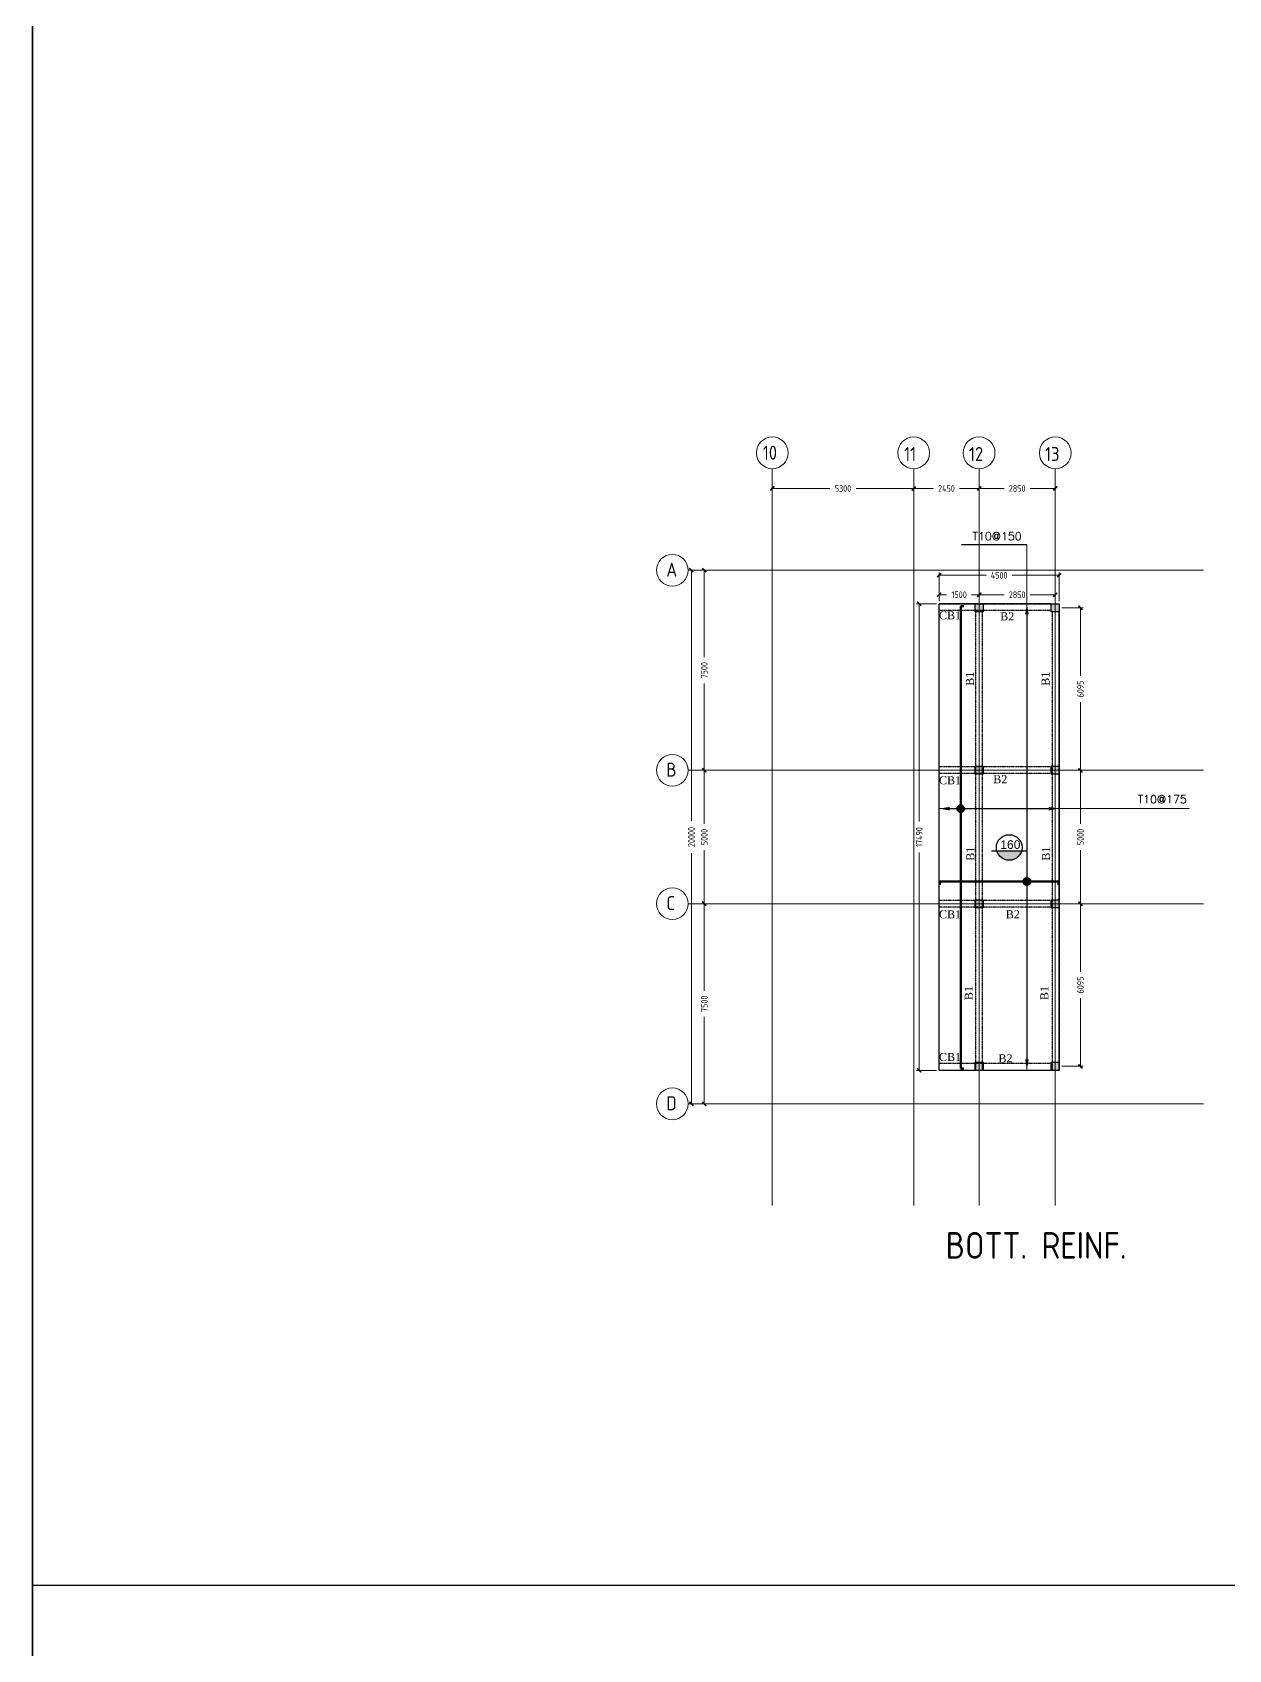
# Model space of a CAD drawing. Header units: millimetres. Extents: x -388065 to 2372687422, y -192755 to 667797.
# Drawn here: x 62926 to 107743, y 517090 to 577707 of the extents above; entities that cross this region are included whole.
import ezdxf

# ---------------------------------------------------------------- set-up
doc = ezdxf.new("R2010")
doc.units = ezdxf.units.MM
for name, pattern in [('D15N1A_R&D_E_pianta level 1 (L1)_00$0$PHANTOM', [12.7, 6.35, -1.27, 1.27, -1.27, 1.27, -1.27]), ('DASHED', [19.05, 12.7, -6.35]), ('Hidden', [7.14375, 4.7625, -2.38125])]:
    doc.linetypes.add(name, pattern=pattern)
doc.layers.add('0SLABS_Pen_No__61', color=7, linetype='Continuous', lineweight=0, true_color=0x6a6a6a)
doc.layers.add('2D Drafting', color=7, linetype='Continuous')
for name, color, linetype, lineweight in [('A-FLOR', 192, 'Continuous', 9), ('BEAMS', 6, 'Continuous', 30), ('SLAB', 6, 'Continuous', 25), ('STR-BEAM', 5, 'Hidden', 30), ('STR-CONC', 3, 'Continuous', 30), ('STR-DIM', 1, 'Continuous', 9), ('STR-GRID', 248, 'Continuous', 9), ('STR-TEXT', 7, 'Continuous', 9), ('TEXT', 7, 'Continuous', 13)]:
    doc.layers.add(name, color=color, linetype=linetype, lineweight=lineweight)
doc.styles.add('DIM', font='ROMANS.SHX', dxfattribs={"width": 0.8})
doc.styles.add('MINA_MM_ANNOT_PLAN', font='dim.shx', dxfattribs={"height": 350})
doc.styles.add('MINA_MM_LAYOUT', font='dim.shx', dxfattribs={"height": 250})
doc.styles.add('MINA_MM_LAYOUT_02', font='dim.shx', dxfattribs={"height": 400})
doc.styles.add('MINA_MM_X-SEC', font='romans.shx', dxfattribs={"height": 125})
doc.styles.add('MZBOLT', font='times.ttf', dxfattribs={"height": 0.5})
doc.styles.add('STYLE1', font='arial.ttf', dxfattribs={"height": 0.25})
doc.dimstyles.new('D100-1-20', dxfattribs={"dimtxt": 50, "dimasz": 15, "dimexe": 10, "dimexo": 10, "dimgap": 15, "dimtad": 1, "dimdec": 0, "dimzin": 13, "dimdsep": 46, "dimtxsty": 'DIM', "dimblk1": 'OBLIQUE', "dimblk2": 'OBLIQUE', "dimsah": 1, "dimcen": 0, "dimdle": 10, "dimclrd": 8, "dimclre": 8, "dimclrt": 6, "dimadec": 0, "dimazin": 0, "dimtfac": 1, "dimtdec": 0, "dimtix": 1, "dimtmove": 2, "dimatfit": 3, "dimldrblk": 'OBLIQUE', "dimfxl": 1, "dimtolj": 1, "dimtzin": 13, "dimarcsym": 0})
doc.dimstyles.new('MINA_MM_LAYOUT', dxfattribs={"dimtxt": 250, "dimasz": 150, "dimexe": 100, "dimexo": 100, "dimgap": 50, "dimtad": 0, "dimdec": 0, "dimzin": 0, "dimdsep": 46, "dimtxsty": 'MINA_MM_LAYOUT', "dimblk": 'ARCHTICK', "dimcen": 0.09, "dimclrd": 256, "dimclre": 256, "dimclrt": 7, "dimadec": 0, "dimazin": 0, "dimtfac": 1, "dimtdec": 0, "dimtix": 1, "dimtofl": 0, "dimtmove": 0, "dimatfit": 0, "dimfxl": 1, "dimtolj": 1, "dimtzin": 0, "dimlwd": -1, "dimlwe": -1, "dimarcsym": 0})

# ---------------------------------------------------------------- blocks, each defined once
blk = doc.blocks.new('*U1205')
blk.add_lwpolyline([(-56558, 29706), (-56558, -29706), (56558, -29706)])
blk = doc.blocks.new('*U1206')
at = {"color": 0, "linetype": 'ByBlock', "lineweight": -2, "transparency": 16777216}
for p in [(0, 297060), (0, 237648)]:
    blk.add_blockref('*U1205', p, dxfattribs=at)
blk = doc.blocks.new('_ARCHTICK')
at = {"color": 0, "linetype": 'ByBlock', "const_width": 0.4}
blk.add_lwpolyline([(-0.5, -0.5), (0.5, 0.5)], dxfattribs=at)
blk = doc.blocks.new('*D2515')
at = {"layer": 'Defpoints', "color": 0, "transparency": 16777216}
for p in [(90646, 560337), (95946, 560612), (95946, 560337)]:
    blk.add_point(p, dxfattribs=at)
at = {"layer": 'STR-DIM', "transparency": 16777216}
for p, q in [((90646, 560437), (90646, 560712)), ((90646, 560612), (92806, 560612)), ((95946, 560612), (93786, 560612)), ((95946, 560437), (95946, 560712))]:
    blk.add_line(p, q, dxfattribs=at)
at = {"layer": 'STR-DIM', "transparency": 16777216, "xscale": 150, "yscale": 150, "zscale": 150, "rotation": 180}
blk.add_blockref('_ARCHTICK', (90646, 560612), dxfattribs=at)
at = {"layer": 'STR-DIM', "transparency": 16777216, "xscale": 150, "yscale": 150, "zscale": 150}
blk.add_blockref('_ARCHTICK', (95946, 560612), dxfattribs=at)
at = {"layer": 'STR-DIM', "color": 7, "transparency": 16777216, "insert": (93296, 560612), "char_height": 250, "attachment_point": 5, "style": 'MINA_MM_LAYOUT'}
blk.add_mtext('\\A1;5300', dxfattribs=at)
blk = doc.blocks.new('*D2516')
at = {"layer": 'Defpoints', "color": 0, "ltscale": 10, "transparency": 16777216}
for p in [(88171, 557548), (87615, 537548), (88171, 537548)]:
    blk.add_point(p, dxfattribs=at)
at = {"layer": 'STR-DIM', "ltscale": 10, "transparency": 16777216}
for p, q in [((88071, 557548), (87515, 557548)), ((87615, 557548), (87615, 548157)), ((87615, 537548), (87615, 546938)), ((88071, 537548), (87515, 537548))]:
    blk.add_line(p, q, dxfattribs=at)
at = {"layer": 'STR-DIM', "ltscale": 10, "transparency": 16777216, "xscale": 150, "yscale": 150, "zscale": 150}
for p, rotation in [((87615, 557548), 90), ((87615, 537548), 270)]:
    blk.add_blockref('_ARCHTICK', p, dxfattribs=dict(at, rotation=rotation))
at = {"layer": 'STR-DIM', "color": 7, "ltscale": 10, "transparency": 16777216, "insert": (87615, 547548), "char_height": 250, "attachment_point": 5, "rotation": 90, "style": 'MINA_MM_LAYOUT'}
blk.add_mtext('\\A1;20000', dxfattribs=at)
blk = doc.blocks.new('*D2517')
at = {"layer": 'Defpoints', "color": 0, "ltscale": 10, "transparency": 16777216}
for p in [(88171, 557548), (88098, 550048), (88671, 550048)]:
    blk.add_point(p, dxfattribs=at)
at = {"layer": 'STR-DIM', "ltscale": 10, "transparency": 16777216}
for p, q in [((88071, 557548), (87998, 557548)), ((88098, 557548), (88098, 554288)), ((88098, 550048), (88098, 553307)), ((88571, 550048), (87998, 550048))]:
    blk.add_line(p, q, dxfattribs=at)
at = {"layer": 'STR-DIM', "ltscale": 10, "transparency": 16777216, "xscale": 150, "yscale": 150, "zscale": 150}
for p, rotation in [((88098, 557548), 90), ((88098, 550048), 270)]:
    blk.add_blockref('_ARCHTICK', p, dxfattribs=dict(at, rotation=rotation))
at = {"layer": 'STR-DIM', "color": 7, "ltscale": 10, "transparency": 16777216, "insert": (88098, 553798), "char_height": 250, "attachment_point": 5, "rotation": 90, "style": 'MINA_MM_LAYOUT'}
blk.add_mtext('\\A1;7500', dxfattribs=at)
blk = doc.blocks.new('*D2518')
at = {"layer": 'Defpoints', "color": 0, "transparency": 16777216}
for p in [(88671, 550048), (88098, 545048), (88671, 545048)]:
    blk.add_point(p, dxfattribs=at)
at = {"layer": 'STR-DIM', "transparency": 16777216}
for p, q in [((88571, 550048), (87998, 550048)), ((88098, 550048), (88098, 548038)), ((88098, 545048), (88098, 547057)), ((88571, 545048), (87998, 545048))]:
    blk.add_line(p, q, dxfattribs=at)
at = {"layer": 'STR-DIM', "transparency": 16777216, "xscale": 150, "yscale": 150, "zscale": 150}
for p, rotation in [((88098, 550048), 90), ((88098, 545048), 270)]:
    blk.add_blockref('_ARCHTICK', p, dxfattribs=dict(at, rotation=rotation))
at = {"layer": 'STR-DIM', "color": 7, "transparency": 16777216, "insert": (88098, 547548), "char_height": 250, "attachment_point": 5, "rotation": 90, "style": 'MINA_MM_LAYOUT'}
blk.add_mtext('\\A1;5000', dxfattribs=at)
blk = doc.blocks.new('*D2519')
at = {"layer": 'Defpoints', "color": 0, "transparency": 16777216}
for p in [(88671, 545048), (88098, 537548), (88171, 537548)]:
    blk.add_point(p, dxfattribs=at)
at = {"layer": 'STR-DIM', "transparency": 16777216}
for p, q in [((88571, 545048), (87998, 545048)), ((88098, 545048), (88098, 541788)), ((88098, 537548), (88098, 540807)), ((88071, 537548), (87998, 537548))]:
    blk.add_line(p, q, dxfattribs=at)
at = {"layer": 'STR-DIM', "transparency": 16777216, "xscale": 150, "yscale": 150, "zscale": 150}
for p, rotation in [((88098, 545048), 90), ((88098, 537548), 270)]:
    blk.add_blockref('_ARCHTICK', p, dxfattribs=dict(at, rotation=rotation))
at = {"layer": 'STR-DIM', "color": 7, "transparency": 16777216, "insert": (88098, 541298), "char_height": 250, "attachment_point": 5, "rotation": 90, "style": 'MINA_MM_LAYOUT'}
blk.add_mtext('\\A1;7500', dxfattribs=at)
blk = doc.blocks.new('*D2520')
at = {"layer": 'Defpoints', "color": 0, "ltscale": 0.1, "transparency": 16777216}
for p in [(95946, 560337), (98396, 560612), (98396, 560311)]:
    blk.add_point(p, dxfattribs=at)
at = {"layer": 'STR-DIM', "ltscale": 0.1, "transparency": 16777216}
for p, q in [((95946, 560437), (95946, 560712)), ((95946, 560612), (96681, 560612)), ((98396, 560612), (97661, 560612)), ((98396, 560411), (98396, 560712))]:
    blk.add_line(p, q, dxfattribs=at)
at = {"layer": 'STR-DIM', "ltscale": 0.1, "transparency": 16777216, "xscale": 150, "yscale": 150, "zscale": 150, "rotation": 180}
blk.add_blockref('_ARCHTICK', (95946, 560612), dxfattribs=at)
at = {"layer": 'STR-DIM', "ltscale": 0.1, "transparency": 16777216, "xscale": 150, "yscale": 150, "zscale": 150}
blk.add_blockref('_ARCHTICK', (98396, 560612), dxfattribs=at)
at = {"layer": 'STR-DIM', "color": 7, "ltscale": 0.1, "transparency": 16777216, "insert": (97171, 560612), "char_height": 250, "attachment_point": 5, "style": 'MINA_MM_LAYOUT'}
blk.add_mtext('\\A1;2450', dxfattribs=at)
blk = doc.blocks.new('*D2521')
at = {"layer": 'Defpoints', "color": 0, "ltscale": 0.1, "transparency": 16777216}
for p in [(98396, 560311), (101246, 560612), (101246, 560309)]:
    blk.add_point(p, dxfattribs=at)
at = {"layer": 'STR-DIM', "ltscale": 0.1, "transparency": 16777216}
for p, q in [((98396, 560411), (98396, 560712)), ((98396, 560612), (99331, 560612)), ((101246, 560612), (100311, 560612)), ((101246, 560409), (101246, 560712))]:
    blk.add_line(p, q, dxfattribs=at)
at = {"layer": 'STR-DIM', "ltscale": 0.1, "transparency": 16777216, "xscale": 150, "yscale": 150, "zscale": 150, "rotation": 180}
blk.add_blockref('_ARCHTICK', (98396, 560612), dxfattribs=at)
at = {"layer": 'STR-DIM', "ltscale": 0.1, "transparency": 16777216, "xscale": 150, "yscale": 150, "zscale": 150}
blk.add_blockref('_ARCHTICK', (101246, 560612), dxfattribs=at)
at = {"layer": 'STR-DIM', "color": 7, "ltscale": 0.1, "transparency": 16777216, "insert": (99821, 560612), "char_height": 250, "attachment_point": 5, "style": 'MINA_MM_LAYOUT'}
blk.add_mtext('\\A1;2850', dxfattribs=at)
blk = doc.blocks.new('*D1844')
at = {"layer": 'Defpoints', "color": 0, "transparency": 16777216}
for p in [(96896, 557359), (96896, 556293), (101396, 556293)]:
    blk.add_point(p, dxfattribs=at)
at = {"layer": 'STR-DIM', "transparency": 16777216}
for p, q in [((96896, 556393), (96896, 557459)), ((96896, 557359), (98656, 557359)), ((101396, 557359), (99636, 557359)), ((101396, 556393), (101396, 557459))]:
    blk.add_line(p, q, dxfattribs=at)
at = {"layer": 'STR-DIM', "transparency": 16777216, "xscale": 150, "yscale": 150, "zscale": 150, "rotation": 180}
blk.add_blockref('_ARCHTICK', (96896, 557359), dxfattribs=at)
at = {"layer": 'STR-DIM', "transparency": 16777216, "xscale": 150, "yscale": 150, "zscale": 150}
blk.add_blockref('_ARCHTICK', (101396, 557359), dxfattribs=at)
at = {"layer": 'STR-DIM', "color": 7, "transparency": 16777216, "insert": (99146, 557359), "char_height": 250, "attachment_point": 5, "style": 'MINA_MM_LAYOUT'}
blk.add_mtext('\\A1;4500', dxfattribs=at)
blk = doc.blocks.new('*D1845')
at = {"layer": 'Defpoints', "color": 0, "transparency": 16777216}
for p in [(98396, 556628), (96896, 556293), (98396, 556293)]:
    blk.add_point(p, dxfattribs=at)
at = {"layer": 'STR-DIM', "transparency": 16777216}
for p, q in [((96896, 556393), (96896, 556728)), ((96896, 556628), (97179, 556628)), ((98396, 556628), (98113, 556628)), ((98396, 556393), (98396, 556728))]:
    blk.add_line(p, q, dxfattribs=at)
at = {"layer": 'STR-DIM', "transparency": 16777216, "xscale": 150, "yscale": 150, "zscale": 150, "rotation": 180}
blk.add_blockref('_ARCHTICK', (96896, 556628), dxfattribs=at)
at = {"layer": 'STR-DIM', "transparency": 16777216, "xscale": 150, "yscale": 150, "zscale": 150}
blk.add_blockref('_ARCHTICK', (98396, 556628), dxfattribs=at)
at = {"layer": 'STR-DIM', "color": 7, "transparency": 16777216, "insert": (97646, 556628), "char_height": 250, "attachment_point": 5, "style": 'MINA_MM_LAYOUT'}
blk.add_mtext('\\A1;1500', dxfattribs=at)
blk = doc.blocks.new('*D1846')
at = {"layer": 'Defpoints', "color": 0, "transparency": 16777216}
for p in [(101246, 556628), (98396, 556293), (101246, 556293)]:
    blk.add_point(p, dxfattribs=at)
at = {"layer": 'STR-DIM', "transparency": 16777216}
for p, q in [((98396, 556393), (98396, 556728)), ((98396, 556628), (99331, 556628)), ((101246, 556628), (100311, 556628)), ((101246, 556393), (101246, 556728))]:
    blk.add_line(p, q, dxfattribs=at)
at = {"layer": 'STR-DIM', "transparency": 16777216, "xscale": 150, "yscale": 150, "zscale": 150, "rotation": 180}
blk.add_blockref('_ARCHTICK', (98396, 556628), dxfattribs=at)
at = {"layer": 'STR-DIM', "transparency": 16777216, "xscale": 150, "yscale": 150, "zscale": 150}
blk.add_blockref('_ARCHTICK', (101246, 556628), dxfattribs=at)
at = {"layer": 'STR-DIM', "color": 7, "transparency": 16777216, "insert": (99821, 556628), "char_height": 250, "attachment_point": 5, "style": 'MINA_MM_LAYOUT'}
blk.add_mtext('\\A1;2850', dxfattribs=at)
blk = doc.blocks.new('*D1847')
at = {"layer": 'Defpoints', "color": 0, "transparency": 16777216}
for p in [(96896, 556293), (96150, 538803), (96896, 538803)]:
    blk.add_point(p, dxfattribs=at)
at = {"layer": 'STR-DIM', "transparency": 16777216}
for p, q in [((96796, 556293), (96050, 556293)), ((96150, 556293), (96150, 548134)), ((96150, 538803), (96150, 546962)), ((96796, 538803), (96050, 538803))]:
    blk.add_line(p, q, dxfattribs=at)
at = {"layer": 'STR-DIM', "transparency": 16777216, "xscale": 150, "yscale": 150, "zscale": 150}
for p, rotation in [((96150, 556293), 90), ((96150, 538803), 270)]:
    blk.add_blockref('_ARCHTICK', p, dxfattribs=dict(at, rotation=rotation))
at = {"layer": 'STR-DIM', "color": 7, "transparency": 16777216, "insert": (96150, 547548), "char_height": 250, "attachment_point": 5, "rotation": 90, "style": 'MINA_MM_LAYOUT'}
blk.add_mtext('\\A1;17490', dxfattribs=at)
blk = doc.blocks.new('*D1848')
at = {"layer": 'Defpoints', "color": 0, "transparency": 16777216}
for p in [(101396, 556143), (101396, 550048), (102191, 550048)]:
    blk.add_point(p, dxfattribs=at)
at = {"layer": 'STR-DIM', "transparency": 16777216}
for p, q in [((101496, 556143), (102291, 556143)), ((102191, 556143), (102191, 553586)), ((102191, 550048), (102191, 552605)), ((101496, 550048), (102291, 550048))]:
    blk.add_line(p, q, dxfattribs=at)
at = {"layer": 'STR-DIM', "transparency": 16777216, "xscale": 150, "yscale": 150, "zscale": 150}
for p, rotation in [((102191, 556143), 90), ((102191, 550048), 270)]:
    blk.add_blockref('_ARCHTICK', p, dxfattribs=dict(at, rotation=rotation))
at = {"layer": 'STR-DIM', "color": 7, "transparency": 16777216, "insert": (102191, 553095), "char_height": 250, "attachment_point": 5, "rotation": 90, "style": 'MINA_MM_LAYOUT'}
blk.add_mtext('\\A1;6095', dxfattribs=at)
blk = doc.blocks.new('*D1849')
at = {"layer": 'Defpoints', "color": 0, "transparency": 16777216}
for p in [(101396, 550048), (101396, 545048), (102191, 545048)]:
    blk.add_point(p, dxfattribs=at)
at = {"layer": 'STR-DIM', "transparency": 16777216}
for p, q in [((101496, 550048), (102291, 550048)), ((102191, 550048), (102191, 548038)), ((102191, 545048), (102191, 547057)), ((101496, 545048), (102291, 545048))]:
    blk.add_line(p, q, dxfattribs=at)
at = {"layer": 'STR-DIM', "transparency": 16777216, "xscale": 150, "yscale": 150, "zscale": 150}
for p, rotation in [((102191, 550048), 90), ((102191, 545048), 270)]:
    blk.add_blockref('_ARCHTICK', p, dxfattribs=dict(at, rotation=rotation))
at = {"layer": 'STR-DIM', "color": 7, "transparency": 16777216, "insert": (102191, 547548), "char_height": 250, "attachment_point": 5, "rotation": 90, "style": 'MINA_MM_LAYOUT'}
blk.add_mtext('\\A1;5000', dxfattribs=at)
blk = doc.blocks.new('*D1850')
at = {"layer": 'Defpoints', "color": 0, "transparency": 16777216}
for p in [(101396, 545048), (101396, 538953), (102191, 538953)]:
    blk.add_point(p, dxfattribs=at)
at = {"layer": 'STR-DIM', "transparency": 16777216}
for p, q in [((101496, 545048), (102291, 545048)), ((102191, 545048), (102191, 542491)), ((102191, 538953), (102191, 541510)), ((101496, 538953), (102291, 538953))]:
    blk.add_line(p, q, dxfattribs=at)
at = {"layer": 'STR-DIM', "transparency": 16777216, "xscale": 150, "yscale": 150, "zscale": 150}
for p, rotation in [((102191, 545048), 90), ((102191, 538953), 270)]:
    blk.add_blockref('_ARCHTICK', p, dxfattribs=dict(at, rotation=rotation))
at = {"layer": 'STR-DIM', "color": 7, "transparency": 16777216, "insert": (102191, 542000), "char_height": 250, "attachment_point": 5, "rotation": 90, "style": 'MINA_MM_LAYOUT'}
blk.add_mtext('\\A1;6095', dxfattribs=at)
blk = doc.blocks.new('*D1851')
at = {"layer": 'BEAMS', "color": 8, "lineweight": -2, "transparency": 16777216}
for p, q in [((96896, 548616), (96896, 548621)), ((97296, 548611), (100996, 548611)), ((101396, 548616), (101396, 548621))]:
    blk.add_line(p, q, dxfattribs=at)
at = {"layer": 'BEAMS', "color": 8, "transparency": 16777216}
for points in [[(97296, 548677), (97296, 548544), (96896, 548611)], [(100996, 548677), (100996, 548544), (101396, 548611)]]:
    blk.add_solid(points, dxfattribs=at)
at = {"layer": 'Defpoints', "color": 0, "transparency": 16777216}
for p in [(96896, 548606), (101396, 548611), (101396, 548606)]:
    blk.add_point(p, dxfattribs=at)
blk = doc.blocks.new('_OBLIQUE')
at = {"color": 0, "linetype": 'ByBlock'}
blk.add_line((-0.5, -0.5), (0.5, 0.5), dxfattribs=at)
blk = doc.blocks.new('*D1852')
at = {"layer": 'BEAMS', "color": 8, "lineweight": -2, "transparency": 16777216}
for p, q in [((100187, 555893), (100187, 539216)), ((100191, 556293), (100197, 556293)), ((100177, 538816), (100177, 538816))]:
    blk.add_line(p, q, dxfattribs=at)
at = {"layer": 'BEAMS', "color": 8, "transparency": 16777216}
for points in [[(100120, 555893), (100253, 555893), (100187, 556293)], [(100120, 539216), (100253, 539216), (100187, 538816)]]:
    blk.add_solid(points, dxfattribs=at)
at = {"layer": 'Defpoints', "color": 0, "transparency": 16777216}
for p in [(100181, 556293), (100187, 538816), (100187, 538816)]:
    blk.add_point(p, dxfattribs=at)
blk = doc.blocks.new('TTTTRKK')
at = {"layer": 'A-FLOR', "ltscale": 0.1}
h = blk.add_hatch(color=7, dxfattribs=at)
h.dxf.hatch_style = 1
h.paths.add_polyline_path([(100324, 545886), (100185, 545886), (100185, 545747, 0.41412)])
h.paths.add_polyline_path([(100185, 545886), (100046, 545886, 0.414307), (100185, 545747)])
h.paths.add_polyline_path([(100185, 546026, 0.41412), (100046, 545886), (100185, 545886)])
h.paths.add_polyline_path([(100185, 546026), (100185, 545886), (100324, 545886, 0.414307)])
at = {"layer": '0SLABS_Pen_No__61', "color": 7, "linetype": 'Continuous', "lineweight": 35}
blk.add_circle((100185, 545886), 139, dxfattribs=at)
blk = doc.blocks.new('WFE')
at = {"layer": 'STR-GRID', "ltscale": 10}
for p, q in [((90646, 561352.8), (90646, 533743.1)), ((95946, 561352.8), (95946, 533743.1)), ((98396, 561352.8), (98396, 533743.1)), ((101246, 561352.8), (101246, 533743.1)), ((87494.6, 557548), (106803.2, 557548)), ((87494.6, 550048), (106803.2, 550048)), ((87494.6, 545048), (106803.2, 545048)), ((87494.6, 537548), (106803.2, 537548))]:
    blk.add_line(p, q, dxfattribs=at)
for centre in [(90646, 561946.9), (95946, 561946.9), (98396, 561946.9), (101246, 561946.9), (86900.5, 557548), (86900.5, 550048), (86900.5, 545048), (86900.5, 537548)]:
    blk.add_circle(centre, 594.1, dxfattribs=at)
at = {"layer": 'STR-TEXT', "char_height": 525, "attachment_point": 1, "style": 'MINA_MM_ANNOT_PLAN'}
for s, width, gutter_width, insert in [('10', 1003, 18.8, (90293.4, 562214.7)), ('11', 668.667, 12.5, (95587.4, 562165)), ('12', 668.667, 12.5, (98017.2, 562165)), ('13', 668.667, 12.5, (100867.2, 562165)), ('A', 668.667, 12.5, (86677.2, 557833.5)), ('B', 668.667, 12.5, (86677.2, 550333.5)), ('C', 668.667, 12.5, (86677.2, 545333.5)), ('D', 668.667, 12.5, (86677.2, 537833.5))]:
    blk.add_mtext_dynamic_manual_height_columns(s, width=width, gutter_width=gutter_width, heights=[0], dxfattribs=dict(at, insert=insert))
at = {"layer": 'STR-DIM'}
dim = blk.add_linear_dim(base=(95946, 560611.8), p1=(90646, 560337.4), p2=(95946, 560337.4), dimstyle='MINA_MM_LAYOUT', dxfattribs=at)
dim.commit()
dim.dimension.update_dxf_attribs({"geometry": '*D2515', "text_midpoint": (93296, 560611.8)})
at = {"layer": 'STR-DIM', "ltscale": 0.1}
for base, p1, p2, picture, middle in [((98396, 560611.8), (95946, 560337.4), (98396, 560310.6), '*D2520', (97171, 560611.8)), ((101246, 560611.8), (98396, 560310.6), (101246, 560308.5), '*D2521', (99821, 560611.8))]:
    dim = blk.add_linear_dim(base=base, p1=p1, p2=p2, dimstyle='MINA_MM_LAYOUT', dxfattribs=at)
    dim.commit()
    dim.dimension.update_dxf_attribs({"geometry": picture, "text_midpoint": middle})
at = {"layer": 'STR-DIM', "ltscale": 10}
for base, p2, picture, middle in [((87615.5, 537548), (88171, 537548), '*D2516', (87615.5, 547548)), ((88097.7, 550048), (88671, 550048), '*D2517', (88097.7, 553798))]:
    dim = blk.add_linear_dim(base=base, p1=(88171, 557548), p2=p2, angle=90, dimstyle='MINA_MM_LAYOUT', dxfattribs=at)
    dim.commit()
    dim.dimension.update_dxf_attribs({"geometry": picture, "text_midpoint": middle})
at = {"layer": 'STR-DIM'}
for base, p1, p2, picture, middle in [((88097.7, 545048), (88671, 550048), (88671, 545048), '*D2518', (88097.7, 547548)), ((88097.7, 537548), (88671, 545048), (88171, 537548), '*D2519', (88097.7, 541298))]:
    dim = blk.add_linear_dim(base=base, p1=p1, p2=p2, angle=90, dimstyle='MINA_MM_LAYOUT', dxfattribs=at)
    dim.commit()
    dim.dimension.update_dxf_attribs({"geometry": picture, "text_midpoint": middle})

msp = doc.modelspace()

# ---------------------------------------------------------------- hatches: boundary and pattern name
at = {"layer": '2D Drafting'}
msp.add_hatch(color=255, dxfattribs=at).paths.add_polyline_path([(99058.9738, 547028.7877, 0.7637627273), (99986.2779, 547028.7877)])
at = {"layer": 'A-FLOR'}
h = msp.add_hatch(color=1, dxfattribs=at)
h.dxf.hatch_style = 1
h.paths.add_polyline_path([(101096.0084, 545197.9667), (101396.0084, 545197.9667), (101396.0084, 544897.9667), (101096.0084, 544897.9667)])
h.paths.add_polyline_path([(98246.0084, 545197.9667), (98546.0084, 545197.9667), (98546.0084, 544897.9667), (98246.0084, 544897.9667)])
h.paths.add_polyline_path([(101096.0084, 539102.9667), (101396.0084, 539102.9667), (101396.0084, 538802.9667), (101096.0084, 538802.9667)])
h.paths.add_polyline_path([(98246.0084, 539102.9667), (98546.0084, 539102.9667), (98546.0084, 538802.9667), (98246.0084, 538802.9667)])
h.paths.add_polyline_path([(101096.0084, 550197.9667), (101396.0084, 550197.9667), (101396.0084, 549897.9667), (101096.0084, 549897.9667)])
h.paths.add_polyline_path([(98246.0084, 550197.9667), (98546.0084, 550197.9667), (98546.0084, 549897.9667), (98246.0084, 549897.9667)])
h.paths.add_polyline_path([(101096.0084, 556292.9667), (101396.0084, 556292.9667), (101396.0084, 555992.9667), (101096.0084, 555992.9667)])
h.paths.add_polyline_path([(98246.0084, 556292.9667), (98546.0084, 556292.9667), (98546.0084, 555992.9667), (98246.0084, 555992.9667)])
edge = h.paths.add_edge_path()
edge.add_line((101096.0084, 539052.9667), (96896.0084, 539052.9667))

# ---------------------------------------------------------------- linework, layer by layer
msp.add_line((100180.5599, 558498.4058), (97740.2941, 558498.4058))
at = {"lineweight": 0}
for p, q in [((100180.5599, 558498.4058), (100186.8227, 538816.3004)), ((96923.8694, 548610.7389), (106278.1535, 548610.7516))]:
    msp.add_line(p, q, dxfattribs=at)
at = {"lineweight": 70}
for p, q in [((97704.6106, 538865.6091), (97704.6106, 556195.4468)), ((96929.5497, 545879.7022), (101369.1032, 545879.7022))]:
    msp.add_line(p, q, dxfattribs=at)
msp.add_lwpolyline([(62925.5794, 638331.8126), (741615.8383, 638331.8064), (741615.9678, 222447.7909), (62925.7089, 222447.7971)], close=True)
for points in [[(97824.6106, 556195.4468), (97704.6106, 556195.4468)], [(96929.5497, 545879.7022), (96929.5497, 545759.7022)], [(101369.1032, 545879.7022), (101369.1032, 545759.7022)], [(97824.6106, 538865.6091), (97704.6106, 538865.6091)]]:
    msp.add_lwpolyline(points, dxfattribs=at)
at = {"layer": '2D Drafting'}
msp.add_line((98864.4991, 547028.7877), (100180.7528, 547028.7877), dxfattribs=at)
msp.add_circle((99522.6259, 547155.2591), 480.5916, dxfattribs=at)
at = {"layer": 'STR-BEAM', "linetype": 'DASHED', "ltscale": 0.3}
for p, q in [((101096.0084, 556292.9667), (96896.0084, 556292.9667)), ((101096.0084, 556042.9667), (96896.0084, 556042.9667)), ((98271.0084, 538802.9667), (98271.0084, 555992.9667)), ((98521.0084, 538802.9667), (98521.0084, 555992.9667)), ((101146.0084, 538802.9667), (101146.0084, 555992.9667)), ((101396.0084, 538802.9667), (101396.0084, 555992.9667)), ((101096.0084, 550172.9667), (96896.0084, 550172.9667)), ((101096.0084, 549922.9667), (96896.0084, 549922.9667)), ((101096.0084, 545172.9667), (96896.0084, 545172.9667)), ((101096.0084, 544922.9667), (96896.0084, 544922.9667)), ((101096.0084, 539052.9667), (96896.0084, 539052.9667)), ((101096.0084, 538802.9667), (96896.0084, 538802.9667))]:
    msp.add_line(p, q, dxfattribs=at)
at = {"layer": 'STR-CONC'}
msp.add_lwpolyline([(96896.0084, 556292.9667), (101396.0084, 556292.9667), (101396.0084, 538802.9667), (96896.0084, 538802.9667), (96896.0084, 556292.9667)], dxfattribs=at)
for points in [[(98246.0084, 556292.9667), (98546.0084, 556292.9667), (98546.0084, 555992.9667), (98246.0084, 555992.9667)], [(101096.0084, 556292.9667), (101396.0084, 556292.9667), (101396.0084, 555992.9667), (101096.0084, 555992.9667)], [(98246.0084, 550197.9667), (98546.0084, 550197.9667), (98546.0084, 549897.9667), (98246.0084, 549897.9667)], [(101096.0084, 550197.9667), (101396.0084, 550197.9667), (101396.0084, 549897.9667), (101096.0084, 549897.9667)], [(98246.0084, 545197.9667), (98546.0084, 545197.9667), (98546.0084, 544897.9667), (98246.0084, 544897.9667)], [(101096.0084, 545197.9667), (101396.0084, 545197.9667), (101396.0084, 544897.9667), (101096.0084, 544897.9667)], [(98246.0084, 539102.9667), (98546.0084, 539102.9667), (98546.0084, 538802.9667), (98246.0084, 538802.9667)], [(101096.0084, 539102.9667), (101396.0084, 539102.9667), (101396.0084, 538802.9667), (101096.0084, 538802.9667)]]:
    msp.add_lwpolyline(points, close=True, dxfattribs=at)

# ---------------------------------------------------------------- block references
msp.add_blockref('*U1206', (119483.3383, 252153.8033))
at = {"layer": 'SLAB', "color": 7}
for name, p in [('WFE', (0, 0)), ('TTTTRKK', (-2481.9915, 2724.3723)), ('TTTTRKK', (1.9108, -6.666))]:
    msp.add_blockref(name, p, dxfattribs=at)

# ---------------------------------------------------------------- texts
at = {"layer": 'BEAMS', "color": 7, "lineweight": -2, "ltscale": 2000, "insert": (103920.2591, 532742.3069), "char_height": 1000, "width": 11514.92711, "attachment_point": 3, "style": 'MINA_MM_LAYOUT'}
msp.add_mtext('BOTT. REINF.', dxfattribs=at)
at = {"layer": 'STR-TEXT', "char_height": 300, "attachment_point": 5, "style": 'MINA_MM_X-SEC'}
for s, insert in [('T10@150', (99067.1592, 558820.1205)), ('T10@175', (105255.7445, 548960.3865))]:
    msp.add_mtext(s, dxfattribs=dict(at, insert=insert))
at = {"layer": 'TEXT', "style": 'MZBOLT'}
msp.add_text('B2', height=300, rotation=360, dxfattribs=at).set_placement((99183.9831, 555669.7816))
at = {"layer": 'TEXT', "char_height": 300, "width": 4154.822939, "attachment_point": 3, "style": 'MZBOLT'}
for s, insert in [('CB1', (97721.084, 556008.4349)), ('CB1', (97721.084, 549824.883)), ('B2', (99452.9293, 549864.7727)), ('CB1', (97721.084, 544800.763)), ('B2', (99921.9875, 544800.1281)), ('CB1', (97721.084, 539453.3582)), ('B2', (99646.8526, 539400.1733))]:
    msp.add_mtext(s, dxfattribs=dict(at, insert=insert))
at = {"layer": 'TEXT', "char_height": 300, "width": 4154.822939, "attachment_point": 3, "rotation": 90, "style": 'MZBOLT'}
for insert in [(97898.6107, 553742.4255), (100732.3566, 553742.4255), (97917.1781, 547189.4339), (100750.924, 547189.4339), (97857.0182, 541962.1823), (100690.7641, 541962.1823)]:
    msp.add_mtext('B1', dxfattribs=dict(at, insert=insert))
at = {"layer": 'TEXT', "linetype": 'D15N1A_R&D_E_pianta level 1 (L1)_00$0$PHANTOM', "lineweight": 5, "ltscale": 10, "insert": (99188.3661, 547426.3845), "char_height": 324, "width": 594.711835, "attachment_point": 1, "style": 'STYLE1'}
msp.add_mtext('160', dxfattribs=at)

# ---------------------------------------------------------------- dimensions: what is measured, and where the dimension line sits
at = {"layer": 'BEAMS'}
dim = msp.add_linear_dim(base=(100186.6021, 538816.3004), p1=(100181.2616, 556292.9667), p2=(100186.8227, 538816.3004), angle=90, text=' ', dimstyle='D100-1-20', override={"dimasz": 400, "dimtxsty": 'MINA_MM_LAYOUT_02'}, dxfattribs=at)
dim.commit()
dim.dimension.update_dxf_attribs({"geometry": '*D1852', "text_midpoint": (100186.6021, 547554.6335)})
dim = msp.add_linear_dim(base=(101396.0084, 548610.74), p1=(96896.0084, 548606.3675), p2=(101396.0084, 548606.3675), text=' ', dimstyle='D100-1-20', override={"dimasz": 400, "dimtxsty": 'MINA_MM_LAYOUT_02'}, dxfattribs=at)
dim.commit()
dim.dimension.update_dxf_attribs({"geometry": '*D1851', "text_midpoint": (99146.0084, 548610.74)})
at = {"layer": 'STR-DIM'}
for base, p1, p2, picture, middle in [((96896.0084, 557359.4907), (101396.0084, 556292.9667), (96896.0084, 556292.9667), '*D1844', (99146.0084, 557359.4907)), ((98396.0084, 556627.587), (96896.0084, 556292.9667), (98396.0084, 556292.9667), '*D1845', (97646.0084, 556627.587)), ((101246.0084, 556627.587), (98396.0084, 556292.9667), (101246.0084, 556292.9667), '*D1846', (99821.0084, 556627.587))]:
    dim = msp.add_linear_dim(base=base, p1=p1, p2=p2, dimstyle='MINA_MM_LAYOUT', dxfattribs=at)
    dim.commit()
    dim.dimension.update_dxf_attribs({"geometry": picture, "text_midpoint": middle})
for base, p1, p2, picture, middle in [((96149.5859, 538802.9667), (96896.0084, 556292.9667), (96896.0084, 538802.9667), '*D1847', (96149.5859, 547547.9667)), ((102190.6273, 550047.9667), (101396.0084, 556142.9667), (101396.0084, 550047.9667), '*D1848', (102190.6273, 553095.4667)), ((102190.6273, 545047.9667), (101396.0084, 550047.9667), (101396.0084, 545047.9667), '*D1849', (102190.6273, 547547.9667)), ((102190.6273, 538952.9667), (101396.0084, 545047.9667), (101396.0084, 538952.9667), '*D1850', (102190.6273, 542000.4667))]:
    dim = msp.add_linear_dim(base=base, p1=p1, p2=p2, angle=90, dimstyle='MINA_MM_LAYOUT', dxfattribs=at)
    dim.commit()
    dim.dimension.update_dxf_attribs({"geometry": picture, "text_midpoint": middle})

doc.saveas('drawing.dxf')
